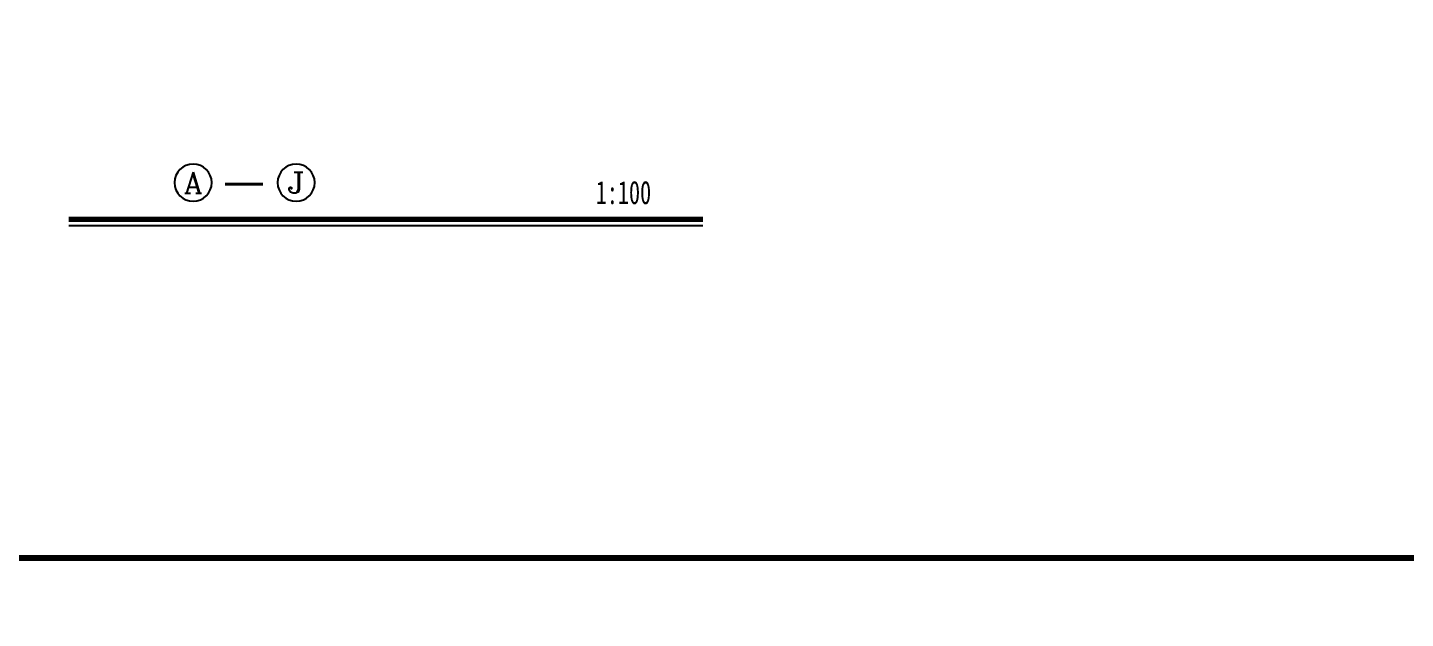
# Model space of a CAD drawing. Extents: x -726032 to 135930, y -151624 to 587044.
# Drawn here: x -513089 to -483472, y 207525 to 220234 of the extents above; entities that cross this region are included whole.
import ezdxf
from ezdxf.enums import TextEntityAlignment as Align

# ---------------------------------------------------------------- set-up
doc = ezdxf.new("R2010")
doc.units = 0
doc.header["$LTSCALE"] = 1000
doc.header["$MEASUREMENT"] = 0
doc.layers.get('0').update_dxf_attribs({"linetype": 'CONTINUOUS'})
for name, color, linetype in [('AXIS_TEXT', 7, 'CONTINUOUS'), ('PUB_TEXT', 142, 'CONTINUOUS'), ('PUB_TITLE', 1, 'CONTINUOUS')]:
    doc.layers.add(name, color=color, linetype=linetype)
doc.styles.add('-宋体', font='SimSun.ttf', dxfattribs={"width": 0.8})
doc.styles.add('COMPLEX', font='COMPLEX')

# ---------------------------------------------------------------- blocks, each defined once
blk = doc.blocks.new('_AXISO')
blk.add_circle((0, 0), 0.5)
at = {"layer": 'AXIS_TEXT', "style": 'COMPLEX', "width": 1.041667}
blk.add_attdef('A', text='', height=0.56, dxfattribs=at).set_placement((-0.25, -0.28), (0.25, -0.28), align=Align.FIT)

msp = doc.modelspace()

# ---------------------------------------------------------------- linework, layer by layer
at = {"layer": 'PUB_TEXT'}
msp.add_line((-498572, 215966.9), (-512204.6, 215966.9), dxfattribs=at)
for points, const_width in [([(-508843.5, 216865.7), (-508030.3, 216865.7)], 60), ([(-512204.6, 216108.9), (-498572, 216108.9)], 120)]:
    msp.add_lwpolyline(points, dxfattribs=dict(at, const_width=const_width))
at = {"layer": 'PUB_TITLE'}
for points, const_width in [([(-531458.1, 207525.4), (-434868.1, 207525.4), (-434868.1, 277055.6), (-531458.1, 277055.6)], 0.234), ([(-528858.1, 208825.4), (-436168.1, 208825.4), (-436168.1, 275755.6), (-528858.1, 275755.6)], 130)]:
    msp.add_lwpolyline(points, close=True, dxfattribs=dict(at, const_width=const_width))

# ---------------------------------------------------------------- block references
at = {"layer": 'PUB_TEXT'}
ref = msp.add_blockref('_AXISO', (-509529.6, 216898.6), dxfattribs=dict(at, xscale=-800, yscale=800, zscale=800))
ref.add_attrib('A', 'A', dxfattribs={"layer": 'AXIS_TEXT', "height": 448, "style": 'COMPLEX', "width": 1.041667}).set_placement((-509729.6, 216674.6), (-509329.6, 216674.6), align=Align.FIT)
ref = msp.add_blockref('_AXISO', (-507315.5, 216898.6), dxfattribs=dict(at, xscale=-800, yscale=800, zscale=800))
ref.add_attrib('A', 'J', dxfattribs={"layer": 'AXIS_TEXT', "height": 448, "style": 'COMPLEX', "width": 1.704545}).set_placement((-507515.5, 216674.6), (-507115.5, 216674.6), align=Align.FIT)

# ---------------------------------------------------------------- texts
at = {"layer": 'PUB_TEXT', "style": '-宋体', "width": 0.7}
msp.add_text('1:100', height=500, dxfattribs=at).set_placement((-500875.8, 216436.6))

doc.saveas('drawing.dxf')
